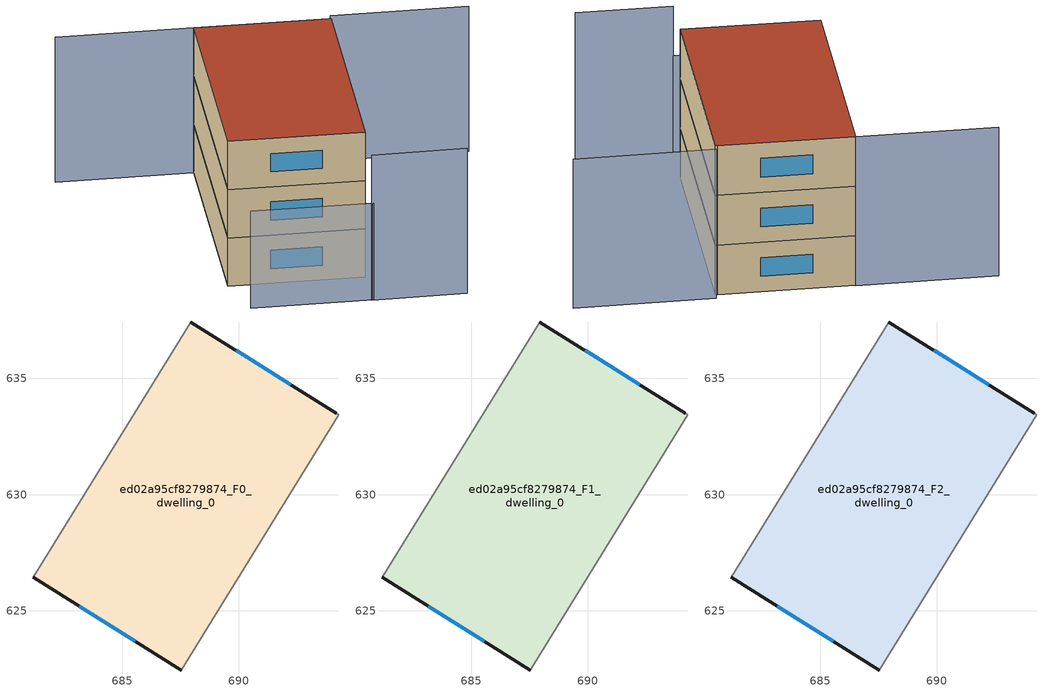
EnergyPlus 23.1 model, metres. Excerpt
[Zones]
ed02a95cf8279874_F0_dwelling_0
 floor ground (EU_floor_Construction): 694.21,633.51 694.31,633.44 687.54,622.46 681.17,626.45 687.93,637.42 z0
 wall outside (EU_wall_Construction): 681.17,626.45 687.54,622.46 / 694.21,633.51 687.93,637.42 z0:3
 wall adiabatic (EU_wall_Construction): 687.54,622.46 694.31,633.44 694.21,633.51 / 687.93,637.42 681.17,626.45 z0:3
 window (EU_Window_Construction): 683.15,625.2 685.56,623.7 / 692.25,634.73 689.89,636.2 z0.93:2.07
ed02a95cf8279874_F1_dwelling_0
 floor to ed02a95cf8279874_F0_dwelling_0 (EU_floor_Construction): 694.21,633.51 694.31,633.44 687.54,622.46 681.17,626.45 687.93,637.42 z3
 wall outside (EU_wall_Construction): 681.17,626.45 687.54,622.46 / 694.21,633.51 687.93,637.42 z3:6
 wall adiabatic (EU_wall_Construction): 687.54,622.46 694.31,633.44 694.21,633.51 / 687.93,637.42 681.17,626.45 z3:6
 window (EU_Window_Construction): 683.15,625.2 685.56,623.7 / 692.25,634.73 689.89,636.2 z3.93:5.07
ed02a95cf8279874_F2_dwelling_0
 floor to ed02a95cf8279874_F1_dwelling_0 (EU_floor_Construction): 694.21,633.51 694.31,633.44 687.54,622.46 681.17,626.45 687.93,637.42 z6
 wall outside (EU_wall_Construction): 681.17,626.45 687.54,622.46 / 694.21,633.51 687.93,637.42 z6:9
 wall adiabatic (EU_wall_Construction): 687.54,622.46 694.31,633.44 694.21,633.51 / 687.93,637.42 681.17,626.45 z6:9
 window (EU_Window_Construction): 683.15,625.2 685.56,623.7 / 692.25,634.73 689.89,636.2 z6.93:8.07
 roof outside (EU_roof_Construction): 687.54,622.46 694.31,633.44 694.21,633.51 687.93,637.42 681.17,626.45 z9
shading: 686.18,620.25 690.63,617.51 / 694.49,633.74 700.98,629.74 / 681.47,641.46 687.96,637.46 z0:9; 680.56,623.79 686.27,620.2 z0:6
[Building]
EU S2 Campaign: North Axis=0; Terrain=City; Solar Distribution=FullExterior
[Site:Location]
Montreal-Trudeau.Intl.AP: Latitude=45.4667; Longitude=-73.75; Time Zone=-5; Elevation=36
[SizingPeriod:WeatherFileDays]
AnnualSizingPeriod: Begin Month=1; Begin Day of Month=1; End Month=12; End Day of Month=31; Day of Week for Start Day=Monday; Use Weather File Daylight Saving Period=No; Use Weather File Rain and Snow Indicators=No
[MATERIAL]
EU_InternalMass_Material: Roughness=MediumRough; Thickness=0.1; Conductivity=1; Density=1800; Specific Heat=900; Thermal Absorptance=0.9; Solar Absorptance=0.7; Visible Absorptance=0.7
[MATERIAL:NOMASS] Roughness=MediumRough; Thermal Absorptance=0.9; Solar Absorptance=0.7; Visible Absorptance=0.7
Name | Thermal Resistance
EU_wall_NoMass; EU_floor_NoMass | 1.36485
EU_roof_NoMass | 2.55992
[WINDOWMATERIAL:SIMPLEGLAZINGSYSTEM]
EU_Window_SimpleGlazing: UFactor=3.92339; Solar Heat Gain Coefficient=0.8; Visible Transmittance=0.8
[CONSTRUCTION]
EU_wall_Construction: EU_wall_NoMass
EU_roof_Construction: EU_roof_NoMass
EU_floor_Construction: EU_floor_NoMass
EU_Window_Construction: EU_Window_SimpleGlazing
EU_InternalMass_Construction: EU_InternalMass_Material
[ZONE] Type=1; Multiplier=1; Ceiling Height=autocalculate; Floor Area=autocalculate; Part of Total Floor Area=Yes
Name | Volume
ed02a95cf8279874_F0_dwelling_0 | 290.955
ed02a95cf8279874_F1_dwelling_0; ed02a95cf8279874_F2_dwelling_0 | 290.956
[INTERNALMASS] Construction=EU_InternalMass_Construction; Surface Area=96.9843
Name | Zone or ZoneList
ed02a95cf8279874_F0_dwelling_0_EU_InternalMass | ed02a95cf8279874_F0_dwelling_0
ed02a95cf8279874_F1_dwelling_0_EU_InternalMass | ed02a95cf8279874_F1_dwelling_0
ed02a95cf8279874_F2_dwelling_0_EU_InternalMass | ed02a95cf8279874_F2_dwelling_0
[OTHEREQUIPMENT] Fuel Type=Electricity; Design Level Calculation Method=Watts/Area; Power per Zone Floor Area=1; Fraction Latent=0; Fraction Radiant=0; Fraction Lost=0; Carbon Dioxide Generation Rate=0; EndUse Subcategory=EU_Step8_InternalGains
Name | Zone or ZoneList or Space or SpaceList | Schedule
EU_Step8_InternalGain_ed02a95cf8279874_F0_dwelling_0_f000 | ed02a95cf8279874_F0_dwelling_0 | EU_Step8_GainSchedule_ed02a95cf8279874_F0_dwelling_0_f000
EU_Step8_InternalGain_ed02a95cf8279874_F1_dwelling_0_f000 | ed02a95cf8279874_F1_dwelling_0 | EU_Step8_GainSchedule_ed02a95cf8279874_F1_dwelling_0_f000
EU_Step8_InternalGain_ed02a95cf8279874_F2_dwelling_0_f000 | ed02a95cf8279874_F2_dwelling_0 | EU_Step8_GainSchedule_ed02a95cf8279874_F2_dwelling_0_f000
[ZONEVENTILATION:DESIGNFLOWRATE] Schedule=EU_AlwaysOn; Design Flow Rate Calculation Method=AirChanges/Hour; Air Changes per Hour=0.860309; Ventilation Type=Natural; Fan Pressure Rise=0; Fan Total Efficiency=1; Constant Term Coefficient=1; Temperature Term Coefficient=0; Velocity Term Coefficient=0; Velocity Squared Term Coefficient=0; Minimum Indoor Temperature=-100; Maximum Indoor Temperature=100; Delta Temperature=-100; Minimum Outdoor Temperature=-100; Maximum Outdoor Temperature=100; Maximum Wind Speed=40
Name | Zone or ZoneList or Space or SpaceList
EU_ConstantAir_ed02a95cf8279874_F0_dwelling_0 | ed02a95cf8279874_F0_dwelling_0
EU_ConstantAir_ed02a95cf8279874_F1_dwelling_0 | ed02a95cf8279874_F1_dwelling_0
EU_ConstantAir_ed02a95cf8279874_F2_dwelling_0 | ed02a95cf8279874_F2_dwelling_0
[HVACTEMPLATE:THERMOSTAT] Constant Heating Setpoint=20; Constant Cooling Setpoint=50
EU_HeatOnly_ed02a95cf8279874_F0_dwelling_0; EU_HeatOnly_ed02a95cf8279874_F1_dwelling_0; EU_HeatOnly_ed02a95cf8279874_F2_dwelling_0
[HVACTEMPLATE:ZONE:IDEALLOADSAIRSYSTEM] System Availability Schedule=EU_AlwaysOn; Maximum Heating Supply Air Temperature=50; Minimum Cooling Supply Air Temperature=13; Maximum Heating Supply Air Humidity Ratio=0.0156; Minimum Cooling Supply Air Humidity Ratio=0.0077; Heating Limit=NoLimit; Cooling Limit=NoLimit; Heating Availability Schedule=EU_AlwaysOn; Cooling Availability Schedule=EU_CoolingOff; Dehumidification Control Type=ConstantSensibleHeatRatio; Cooling Sensible Heat Ratio=0.7; Dehumidification Setpoint=60; Humidification Control Type=None; Humidification Setpoint=30; Outdoor Air Method=None; Outdoor Air Flow Rate per Person=0.00944; Outdoor Air Flow Rate per Zone Floor Area=0; Outdoor Air Flow Rate per Zone=0; Demand Controlled Ventilation Type=None; Outdoor Air Economizer Type=NoEconomizer; Heat Recovery Type=None; Sensible Heat Recovery Effectiveness=0.7; Latent Heat Recovery Effectiveness=0.65
Name | Template Thermostat
ed02a95cf8279874_F0_dwelling_0 | EU_HeatOnly_ed02a95cf8279874_F0_dwelling_0
ed02a95cf8279874_F1_dwelling_0 | EU_HeatOnly_ed02a95cf8279874_F1_dwelling_0
ed02a95cf8279874_F2_dwelling_0 | EU_HeatOnly_ed02a95cf8279874_F2_dwelling_0
[SIZING:ZONE] Zone Cooling Design Supply Air Temperature Input Method=SupplyAirTemperature; Zone Cooling Design Supply Air Temperature=13; Zone Heating Design Supply Air Temperature Input Method=SupplyAirTemperature; Zone Heating Design Supply Air Temperature=50; Zone Cooling Design Supply Air Humidity Ratio=0.008; Zone Heating Design Supply Air Humidity Ratio=0.008; Cooling Design Air Flow Method=DesignDay; Cooling Design Air Flow Rate=0; Cooling Minimum Air Flow per Zone Floor Area=0.000762; Cooling Minimum Air Flow=0; Cooling Minimum Air Flow Fraction=0.2; Heating Design Air Flow Method=DesignDay; Heating Design Air Flow Rate=0; Heating Maximum Air Flow per Zone Floor Area=0.002032; Heating Maximum Air Flow=0.141576; Heating Maximum Air Flow Fraction=0.3; Account for Dedicated Outdoor Air System=No; Dedicated Outdoor Air System Control Strategy=NeutralSupplyAir; Dedicated Outdoor Air Low Setpoint Temperature for Design=autosize; Dedicated Outdoor Air High Setpoint Temperature for Design=autosize; Zone Load Sizing Method=Sensible Load Only No Latent Load; Zone Latent Cooling Design Supply Air Humidity Ratio Input Method=HumidityRatioDifference; Zone Cooling Design Supply Air Humidity Ratio Difference=0.005; Zone Latent Heating Design Supply Air Humidity Ratio Input Method=HumidityRatioDifference; Zone Humidification Design Supply Air Humidity Ratio Difference=0.005
ed02a95cf8279874_F0_dwelling_0; ed02a95cf8279874_F1_dwelling_0; ed02a95cf8279874_F2_dwelling_0
[SCHEDULE:CONSTANT]
Name | Hourly Value
EU_AlwaysOn | 1
EU_CoolingOff | 0
[SCHEDULE:FILE] Column Number=1; Rows to Skip at Top=0; Number of Hours of Data=8760; Column Separator=Comma; Interpolate to Timestep=No; Minutes per Item=60; Adjust Schedule for Daylight Savings=Yes
Name | File
EU_Step8_GainSchedule_ed02a95cf8279874_F0_dwelling_0_f000 | ../../schedules/ed02a95cf8279874/ed02a95cf8279874_F0_dwelling_0_f000_gain.csv
EU_Step8_GainSchedule_ed02a95cf8279874_F1_dwelling_0_f000 | ../../schedules/ed02a95cf8279874/ed02a95cf8279874_F1_dwelling_0_f000_gain.csv
EU_Step8_GainSchedule_ed02a95cf8279874_F2_dwelling_0_f000 | ../../schedules/ed02a95cf8279874/ed02a95cf8279874_F2_dwelling_0_f000_gain.csv
